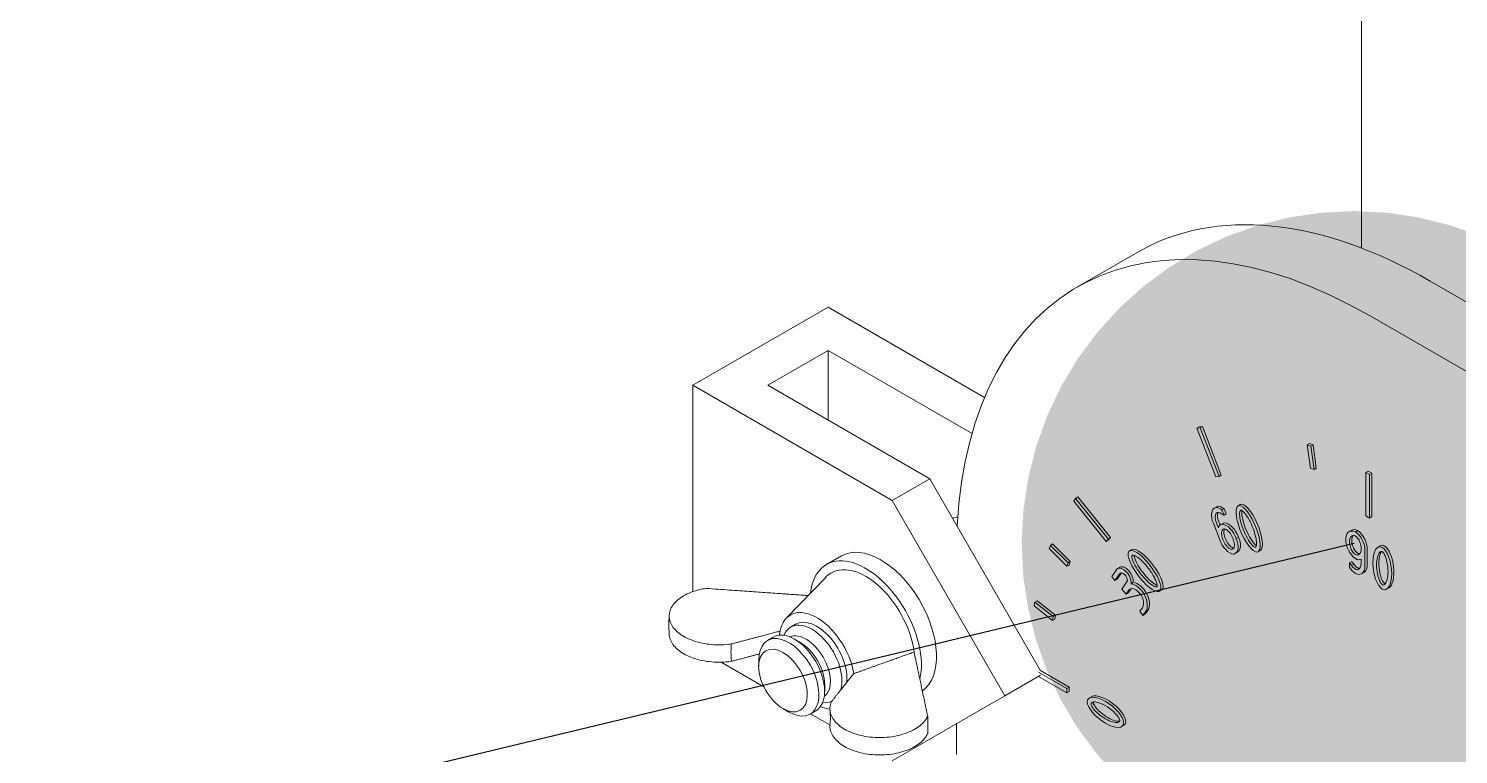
# Model space of a CAD drawing. Header units: inches. Extents: x -350577 to -266477, y -437959 to -377535.
# Drawn here: x -289436.2 to -289301.8, y -414508.8 to -414440.6 of the extents above; entities that cross this region are included whole.
import ezdxf

# ---------------------------------------------------------------- set-up
doc = ezdxf.new("R2010")
doc.units = ezdxf.units.IN
doc.header["$MEASUREMENT"] = 0
doc.layers.add('ORGINAL (itatec)', color=3, linetype='Continuous', lineweight=9)
doc.styles.add('Geniso', font='geniso.shx', dxfattribs={"oblique": 15})
doc.dimstyles.new('scale 1b100', dxfattribs={"dimscale": 100, "dimtxt": 3, "dimasz": 2.5, "dimexe": 1, "dimexo": 1, "dimgap": 1, "dimtad": 1, "dimdec": 0, "dimzin": 0, "dimdsep": 46, "dimtxsty": 'Geniso', "dimcen": 0, "dimclrd": 1, "dimclre": 1, "dimclrt": 7, "dimadec": 0, "dimazin": 0, "dimtfac": 1, "dimtdec": 0, "dimtmove": 0, "dimatfit": 3, "dimfxl": 0.75, "dimtolj": 1, "dimtzin": 0, "dimarcsym": 0})

msp = doc.modelspace()

# ---------------------------------------------------------------- linework, layer by layer
at = {"layer": 'ORGINAL (itatec)', "extrusion": (-5.55112e-17, 0.816497, 0.57735)}
for p, q in [((-289310.91, -414461.24), (-289310.91, -414317.07)), ((-289337.61, -414464.89), (-289331.95, -414461.62)), ((-289304.45, -414464.35), (-289295.26, -414469.65)), ((-289361.05, -414466.79), (-289373.78, -414474.14)), ((-289346.35, -414475.29), (-289361.05, -414466.79)), ((-289300.92, -414472.92), (-289310.11, -414467.61)), ((-289366.71, -414474.14), (-289361.05, -414470.88)), ((-289361.05, -414470.88), (-289347.53, -414478.68)), ((-289361.05, -414477.41), (-289361.05, -414470.88)), ((-289373.78, -414474.14), (-289355.04, -414484.96)), ((-289373.78, -414493.55), (-289373.78, -414474.14)), ((-289351.51, -414482.92), (-289366.71, -414474.14)), ((-289326.17, -414478.06), (-289326.39, -414478.18)), ((-289326.08, -414478.15), (-289326.39, -414478.18)), ((-289326.39, -414478.18), (-289324.62, -414482.74)), ((-289326.17, -414478.06), (-289325.87, -414478.03)), ((-289325.87, -414478.03), (-289326.08, -414478.15)), ((-289324.31, -414482.71), (-289326.08, -414478.15)), ((-289325.87, -414478.03), (-289324.1, -414482.59)), ((-289315.81, -414479.61), (-289316.02, -414479.73)), ((-289316.02, -414479.73), (-289315.72, -414481.92)), ((-289315.67, -414479.86), (-289316.02, -414479.73)), ((-289315.81, -414479.61), (-289315.46, -414479.74)), ((-289315.46, -414479.74), (-289315.67, -414479.86)), ((-289315.46, -414479.74), (-289315.16, -414481.93)), ((-289315.37, -414482.05), (-289315.67, -414479.86)), ((-289315.72, -414481.92), (-289315.37, -414482.05)), ((-289315.16, -414481.93), (-289315.37, -414482.05)), ((-289310.29, -414482.21), (-289310.5, -414482.33)), ((-289310.5, -414482.33), (-289310.5, -414486.41)), ((-289310.15, -414482.53), (-289310.5, -414482.33)), ((-289310.29, -414482.21), (-289309.93, -414482.41)), ((-289309.93, -414482.41), (-289310.15, -414482.53)), ((-289309.93, -414482.41), (-289309.93, -414486.49)), ((-289355.04, -414484.96), (-289351.51, -414482.92)), ((-289351.51, -414482.92), (-289341.08, -414500.98)), ((-289324.62, -414482.74), (-289324.31, -414482.71)), ((-289324.1, -414482.59), (-289324.31, -414482.71)), ((-289310.15, -414486.62), (-289310.15, -414482.53)), ((-289344.44, -414503.33), (-289355.04, -414484.96)), ((-289337.79, -414484.77), (-289337.97, -414485.02)), ((-289337.97, -414485.02), (-289334.91, -414488.83)), ((-289337.58, -414484.64), (-289337.79, -414484.77)), ((-289334.73, -414488.58), (-289337.79, -414484.77)), ((-289337.58, -414484.64), (-289334.52, -414488.45)), ((-289324.51, -414485.56), (-289324.73, -414485.68)), ((-289324.4, -414485.51), (-289324.62, -414485.64)), ((-289324.47, -414486.1), (-289324.59, -414486.16)), ((-289323.82, -414485.77), (-289324.03, -414485.89)), ((-289323.84, -414486.36), (-289324.03, -414485.89)), ((-289323.63, -414486.24), (-289323.84, -414486.36)), ((-289323.82, -414485.77), (-289323.63, -414486.24)), ((-289322.31, -414485.35), (-289322.52, -414485.47)), ((-289310.5, -414486.41), (-289310.15, -414486.62)), ((-289309.93, -414486.49), (-289310.15, -414486.62)), ((-289324.84, -414487.11), (-289324.24, -414488.68)), ((-289324.37, -414487.54), (-289324.54, -414487.09)), ((-289324.33, -414486.96), (-289324.21, -414487.28)), ((-289323.95, -414487.13), (-289324.16, -414487.25)), ((-289323.8, -414487.08), (-289324.01, -414487.2)), ((-289311.88, -414487.78), (-289312.09, -414487.9)), ((-289311.28, -414487.79), (-289311.49, -414487.91)), ((-289340.16, -414489.19), (-289340.28, -414489.5)), ((-289339.95, -414489.06), (-289340.16, -414489.19)), ((-289338.5, -414490.84), (-289340.16, -414489.19)), ((-289339.95, -414489.06), (-289338.29, -414490.72)), ((-289334.91, -414488.83), (-289334.73, -414488.58)), ((-289334.69, -414488.7), (-289334.91, -414488.83)), ((-289334.52, -414488.45), (-289334.73, -414488.58)), ((-289334.52, -414488.45), (-289334.69, -414488.7)), ((-289322.48, -414488.42), (-289322.69, -414488.54)), ((-289361.22, -414491), (-289359.8, -414490.19)), ((-289340.28, -414489.5), (-289338.62, -414491.16)), ((-289332.49, -414489.58), (-289332.71, -414489.7)), ((-289322.59, -414489.85), (-289322.81, -414489.97)), ((-289320.41, -414489.67), (-289320.63, -414489.79)), ((-289310.94, -414490.49), (-289310.94, -414490.89)), ((-289310.6, -414491.09), (-289310.6, -414489.69)), ((-289310.38, -414489.57), (-289310.38, -414490.97)), ((-289309.15, -414489.24), (-289309.37, -414489.36)), ((-289338.62, -414491.16), (-289338.5, -414490.84)), ((-289338.41, -414491.04), (-289338.62, -414491.16)), ((-289338.29, -414490.72), (-289338.5, -414490.84)), ((-289338.29, -414490.72), (-289338.41, -414491.04)), ((-289333.96, -414491.49), (-289334.4, -414492.11)), ((-289334.1, -414492.48), (-289333.66, -414491.86)), ((-289333.48, -414491.77), (-289333.89, -414492.36)), ((-289333.63, -414491.25), (-289333.85, -414491.38)), ((-289311.83, -414490.71), (-289312.04, -414490.83)), ((-289312.04, -414490.83), (-289312.04, -414491.26)), ((-289311.63, -414490.97), (-289311.84, -414491.09)), ((-289311.11, -414491.38), (-289311.29, -414491.49)), ((-289310.68, -414491.72), (-289310.89, -414491.85)), ((-289364.99, -414496.03), (-289361.25, -414492.17)), ((-289334.4, -414492.11), (-289334.1, -414492.48)), ((-289333.89, -414492.36), (-289334.1, -414492.48)), ((-289332.93, -414492.56), (-289333.44, -414493.3)), ((-289332.37, -414492.68), (-289332.58, -414492.81)), ((-289308.34, -414493.19), (-289308.55, -414493.31)), ((-289341.63, -414494.52), (-289341.69, -414494.88)), ((-289341.42, -414494.4), (-289341.63, -414494.52)), ((-289339.89, -414495.88), (-289341.63, -414494.52)), ((-289341.42, -414494.4), (-289339.68, -414495.76)), ((-289333.44, -414493.3), (-289333.05, -414493.79)), ((-289333.05, -414493.79), (-289332.79, -414493.41)), ((-289332.84, -414493.66), (-289333.05, -414493.79)), ((-289332.58, -414493.29), (-289332.84, -414493.66)), ((-289329.7, -414493.38), (-289329.92, -414493.5)), ((-289341.69, -414494.88), (-289339.95, -414496.24)), ((-289339.95, -414496.24), (-289339.89, -414495.88)), ((-289339.68, -414495.76), (-289339.89, -414495.88)), ((-289339.68, -414495.76), (-289339.74, -414496.12)), ((-289331.51, -414495.05), (-289331.76, -414495.39)), ((-289331.76, -414495.39), (-289331.46, -414495.77)), ((-289331.46, -414495.77), (-289331.2, -414495.39)), ((-289331.25, -414495.64), (-289331.46, -414495.77)), ((-289330.98, -414495.27), (-289331.25, -414495.64)), ((-289364.11, -414496.6), (-289364.58, -414496.87)), ((-289339.74, -414496.12), (-289339.95, -414496.24)), ((-289366.21, -414497.81), (-289366.75, -414498.13)), ((-289363.67, -414498.32), (-289364.21, -414498.01)), ((-289367.58, -414500.58), (-289367.58, -414499.96)), ((-289371.12, -414500.18), (-289367.09, -414502.5)), ((-289338.61, -414502.64), (-289341.28, -414501.1)), ((-289341.09, -414500.96), (-289338.4, -414502.52)), ((-289361.38, -414502.28), (-289361.38, -414502.91)), ((-289344.44, -414503.33), (-289341.1, -414501.41)), ((-289341.28, -414501.51), (-289338.61, -414503.05)), ((-289338.4, -414502.52), (-289338.61, -414502.64)), ((-289338.61, -414503.05), (-289338.61, -414502.64)), ((-289338.4, -414502.52), (-289338.4, -414502.93)), ((-289355.04, -414509.46), (-289344.44, -414503.33)), ((-289338.4, -414502.93), (-289338.61, -414503.05)), ((-289336.28, -414503.42), (-289336.5, -414503.54)), ((-289365.3, -414504.54), (-289364.75, -414504.86)), ((-289362.21, -414504.74), (-289362.75, -414505.05)), ((-289362.71, -414505.03), (-289360.89, -414506.08)), ((-289349, -414508.84), (-289349, -414505.97)), ((-289333.27, -414506.1), (-289333.48, -414506.23))]:
    msp.add_line(p, q, dxfattribs=at)
at = {"layer": 'ORGINAL (itatec)'}
for centre, major_axis, ratio, start_param, end_param in [((-289310.11, -414512.52), (-27.5, 47.63), 0.57735, -0.785398, 0.724686), ((-289324, -414486.93), (-0.72, 1.25), 0.57735, -0.141741, 1.388186), ((-289324.23, -414486.66), (-0.563, 0.975), 0.57735, -1.039213, -0.276104), ((-289323.58, -414486.9), (0.61, -1.06), 0.57735, -2.70832, -1.832596), ((-289321.57, -414487.63), (-0.92, 2.17), 0.312199, -3.242125545073907, 3.041059762105679), ((-289323.6, -414488.23), (-0.563, 0.976), 0.57735, -0.24748, 0.515602), ((-289323.61, -414488.52), (-0.72, 1.25), 0.57735, -1.90853, -0.385113), ((-289311.37, -414489.15), (-0.72, 1.24), 0.57735, -0.668726, 0.867974), ((-289323.32, -414488.7), (0.72, -1.25), 0.57735, -1.91397, -0.379673), ((-289323.52, -414488.72), (0.72, -1.24), 0.57735, -0.145127, 1.391573), ((-289311.36, -414489.34), (0.72, -1.25), 0.57735, -2.432129, -0.908712), ((-289311.61, -414489.01), (-0.72, 1.25), 0.57735, -2.437569, -0.903272), ((-289308.96, -414491.34), (0.27, -2.02), 0.416622, -3.452255772542332, 2.830929534637255), ((-289331.31, -414491.6), (1.42, -1.88), 0.312199, -3.041059762104686, 3.2421255450749), ((-289311.5, -414489.51), (0.563, -0.976), 0.57735, -0.771079, -0.007997), ((-289333.32, -414492.29), (-0.525, 0.909), 0.57735, -2.468655, 0.261799), ((-289311.48, -414490.92), (0.563, -0.975), 0.57735, -1.562812, -0.799703), ((-289309.57, -414488.25), (2.8, -4.85), 0.57735, -1.391026, -1.332671), ((-289311.3, -414490.69), (0.374, -0.648), 0.57735, -1.465033, -0.388064), ((-289311.61, -414490.6), (0.72, -1.25), 0.57735, -0.665339, 0.864588), ((-289332.14, -414494.22), (0.77, -1.34), 0.57735, 0.261799, 2.773011), ((-289331.93, -414494.09), (-0.528, 0.915), 0.57735, 0.202222, 0.261799), ((-289364.21, -414501.28), (2, -3.46), 0.57735, 0, 3.141593), ((-289362.11, -414500.07), (2.5, -4.33), 0.57735, -2.557552, -2.454819), ((-289362.58, -414500.34), (-2, 3.46), 0.57735, -2.61801, 0.418799), ((-289365.44, -414501.98), (3.36, -5.81), 0.57735, -2.505781, -2.206608), ((-289364.75, -414501.59), (2, -3.46), 0.57735, -0.785398, 3.926991), ((-289365.3, -414501.9), (-1.62, 2.8), 0.57735, 0.785398, 7.068583), ((-289363.13, -414500.65), (1.62, -2.8), 0.57735, 0.060108, 3.081485), ((-289363.67, -414500.96), (-1.62, 2.8), 0.57735, -2.356194, -0.785398), ((-289362.58, -414500.34), (2, -3.46), 0.57735, -0.418799, -0.077967), ((-289334.99, -414504.88), (1.62, -1.25), 0.416622, -2.830929534637979, 3.452255772541607), ((-289362.11, -414500.07), (-7.38, 12.78), 0.57735, -2.424005, -2.288384)]:
    msp.add_ellipse(centre, major_axis=major_axis, ratio=ratio, start_param=start_param, end_param=end_param, dxfattribs=at)
at = {"layer": 'ORGINAL (itatec)', "extrusion": (3.31999e-17, 2.75563e-16, -1)}
msp.add_ellipse((-289304.45, -414509.25), major_axis=(-27.5, 47.63), ratio=0.57735, start_param=0, end_param=0.785398, dxfattribs=at)
at = {"layer": 'ORGINAL (itatec)', "extrusion": (8.1274e-17, 3.03319e-16, -1)}
for centre, major_axis, start_param, end_param in [((-289346.91, -414491.29), (-2.63, 4.55), 0.067395, 0.227537), ((-289309.78, -414488.37), (-2.8, 4.85), -1.808921, -1.750567)]:
    msp.add_ellipse(centre, major_axis=major_axis, ratio=0.57735, start_param=start_param, end_param=end_param, dxfattribs=at)
at = {"layer": 'ORGINAL (itatec)', "extrusion": (6.09555e-17, 2.27489e-16, -1)}
msp.add_ellipse((-289323.8, -414487.02), major_axis=(-0.61, 1.06), ratio=0.57735, start_param=-1.308997, end_param=-0.372984, dxfattribs=at)
at = {"layer": 'ORGINAL (itatec)', "extrusion": (3.494e-16, 3.94022e-16, -1)}
msp.add_ellipse((-289324.16, -414486.77), major_axis=(-0.374, 0.648), ratio=0.57735, start_param=-0.160598, end_param=0.941434, dxfattribs=at)
at = {"layer": 'ORGINAL (itatec)', "extrusion": (-3.51927e-17, 1.71978e-16, -1)}
for centre, major_axis, start_param, end_param in [((-289323.79, -414486.81), (-0.72, 1.25), 0, 0.141741), ((-289357.52, -414497.41), (-3.25, 5.63), -0.163911, 2.201735)]:
    msp.add_ellipse(centre, major_axis=major_axis, ratio=0.57735, start_param=start_param, end_param=end_param, dxfattribs=at)
at = {"layer": 'ORGINAL (itatec)', "extrusion": (-1.55378e-16, 1.02589e-16, -1)}
msp.add_ellipse((-289324.02, -414486.54), major_axis=(-0.563, 0.975), ratio=0.57735, start_param=0.276104, end_param=1.039213, dxfattribs=at)
at = {"layer": 'ORGINAL (itatec)', "extrusion": (1.60822e-16, 2.21048e-16, -1)}
for centre, major_axis, start_param, end_param in [((-289324.17, -414490.73), (2.8, -4.85), -2.33252, -2.274166), ((-289357.52, -414497.41), (-3.7, 6.41), -0.662249, 2.593965)]:
    msp.add_ellipse(centre, major_axis=major_axis, ratio=0.57735, start_param=start_param, end_param=end_param, dxfattribs=at)
at = {"layer": 'ORGINAL (itatec)', "extrusion": (1.46979e-16, 3.63966e-16, -1)}
msp.add_ellipse((-289321.36, -414487.51), major_axis=(-0.92, 2.17), ratio=0.312199, start_param=-0.03826, end_param=3.103332, dxfattribs=at)
at = {"layer": 'ORGINAL (itatec)', "extrusion": (2.29215e-16, 3.24633e-16, -1)}
for centre, major_axis, start_param, end_param in [((-289323.39, -414488.1), (-0.563, 0.976), 0, 0.24748), ((-289323.4, -414488.39), (-0.72, 1.25), 0.385113, 1.90853)]:
    msp.add_ellipse(centre, major_axis=major_axis, ratio=0.57735, start_param=start_param, end_param=end_param, dxfattribs=at)
at = {"layer": 'ORGINAL (itatec)', "extrusion": (-7.43708e-18, 1.23904e-16, -1)}
for centre, major_axis, start_param, end_param in [((-289311.16, -414489.02), (-0.72, 1.24), 0, 0.668726), ((-289332.14, -414494.22), (-0.528, 0.915), -0.261799, 2.932223)]:
    msp.add_ellipse(centre, major_axis=major_axis, ratio=0.57735, start_param=start_param, end_param=end_param, dxfattribs=at)
at = {"layer": 'ORGINAL (itatec)', "extrusion": (1.0903e-16, 2.55245e-16, -1)}
for centre, major_axis, start_param, end_param in [((-289311.4, -414488.89), (0.72, -1.25), -2.238321, -0.704024), ((-289311.51, -414490.81), (0.374, -0.648), 0.363001, 1.465033)]:
    msp.add_ellipse(centre, major_axis=major_axis, ratio=0.57735, start_param=start_param, end_param=end_param, dxfattribs=at)
at = {"layer": 'ORGINAL (itatec)', "extrusion": (1.57104e-16, 2.83e-16, -1)}
msp.add_ellipse((-289356.1, -414496.6), major_axis=(-3.7, 6.41), ratio=0.57735, start_param=0, end_param=3.085176, dxfattribs=at)
at = {"layer": 'ORGINAL (itatec)', "extrusion": (2.53252e-16, 3.38511e-16, -1)}
for centre, major_axis, start_param, end_param in [((-289323.31, -414488.6), (0.72, -1.24), -1.391573, 0), ((-289362.11, -414500.07), (-2, 3.46), 0, 2.474785)]:
    msp.add_ellipse(centre, major_axis=major_axis, ratio=0.57735, start_param=start_param, end_param=end_param, dxfattribs=at)
at = {"layer": 'ORGINAL (itatec)', "extrusion": (2.52063e-16, 3.13744e-16, -1)}
for start_param, end_param in [(2.971686, 3.452256), (-2.83093, -0.169906)]:
    msp.add_ellipse((-289308.75, -414491.21), major_axis=(0.27, -2.02), ratio=0.416622, start_param=start_param, end_param=end_param, dxfattribs=at)
at = {"layer": 'ORGINAL (itatec)', "extrusion": (1.88295e-16, 2.11338e-16, -1)}
msp.add_ellipse((-289331.1, -414491.48), major_axis=(1.42, -1.88), ratio=0.312199, start_param=-3.103332, end_param=0.03826, dxfattribs=at)
at = {"layer": 'ORGINAL (itatec)', "extrusion": (1.12748e-16, 1.93293e-16, -1)}
msp.add_ellipse((-289333.32, -414492.29), major_axis=(-0.28, 0.485), ratio=0.57735, start_param=-0.261799, end_param=2.468655, dxfattribs=at)
at = {"layer": 'ORGINAL (itatec)', "extrusion": (-1.11556e-17, 1.85856e-16, -1)}
msp.add_ellipse((-289333.11, -414492.16), major_axis=(-0.525, 0.909), ratio=0.57735, start_param=0, end_param=2.468655, dxfattribs=at)
at = {"layer": 'ORGINAL (itatec)', "extrusion": (3.05044e-16, 3.04315e-16, -1)}
msp.add_ellipse((-289311.81, -414490.39), major_axis=(0.61, -1.06), ratio=0.57735, start_param=-0.785398, end_param=0.150615, dxfattribs=at)
at = {"layer": 'ORGINAL (itatec)', "extrusion": (1.36785e-16, 2.0717e-16, -1)}
msp.add_ellipse((-289311.4, -414490.48), major_axis=(0.72, -1.25), ratio=0.57735, start_param=-0.864588, end_param=0, dxfattribs=at)
at = {"layer": 'ORGINAL (itatec)', "extrusion": (8.49925e-17, 2.41367e-16, -1)}
msp.add_ellipse((-289331.93, -414494.09), major_axis=(-0.77, 1.34), ratio=0.57735, start_param=0.368582, end_param=2.879793, dxfattribs=at)
at = {"layer": 'ORGINAL (itatec)', "extrusion": (2.77289e-16, 3.52389e-16, -1)}
msp.add_ellipse((-289362.11, -414500.07), major_axis=(-2.5, 4.33), ratio=0.57735, start_param=-0.686773, end_param=2.154837, dxfattribs=at)
at = {"layer": 'ORGINAL (itatec)', "extrusion": (1.0528e-16, 4.09442e-16, -1)}
msp.add_ellipse((-289334.78, -414504.76), major_axis=(1.62, -1.25), ratio=0.416622, start_param=-2.971686, end_param=0.169906, dxfattribs=at)
at = {"layer": 'ORGINAL (itatec)', "extrusion": (2.05178e-16, 3.10756e-16, -1)}
msp.add_ellipse((-289362.11, -414500.07), major_axis=(-2.5, 4.33), ratio=0.57735, start_param=-2.709254, end_param=-2.454819, dxfattribs=at)
at = {"layer": 'ORGINAL (itatec)'}
for points, knots in [([(-289320.9, -414489.37), (-289320.91, -414489.37), (-289320.93, -414489.37), (-289320.98, -414489.35), (-289321.02, -414489.33), (-289321.11, -414489.25), (-289321.16, -414489.2), (-289321.35, -414488.98), (-289321.5, -414488.76), (-289321.79, -414488.25), (-289321.93, -414487.95), (-289322.16, -414487.36), (-289322.25, -414487.06), (-289322.36, -414486.54), (-289322.38, -414486.31), (-289322.36, -414486.06), (-289322.34, -414485.99), (-289322.3, -414485.91), (-289322.28, -414485.9), (-289322.25, -414485.88), (-289322.23, -414485.89), (-289322.19, -414485.9), (-289322.15, -414485.92), (-289322.05, -414486), (-289321.99, -414486.05), (-289321.86, -414486.21), (-289321.79, -414486.3), (-289321.54, -414486.66), (-289321.36, -414486.99), (-289321.06, -414487.69), (-289320.94, -414488.05), (-289320.81, -414488.61), (-289320.78, -414488.83), (-289320.77, -414489.12), (-289320.79, -414489.21), (-289320.83, -414489.32), (-289320.85, -414489.35), (-289320.88, -414489.37), (-289320.89, -414489.37), (-289320.9, -414489.37)], [0, 0, 0, 0, 0.222222, 0.222222, 0.444445, 0.444445, 0.666667, 0.666667, 1.122754, 1.122754, 1.578841, 1.578841, 2.034928, 2.034928, 2.491015, 2.491015, 2.781788, 2.781788, 3.072562, 3.072562, 3.315577, 3.315577, 3.558592, 3.558592, 3.801608, 3.801608, 4.044623, 4.044623, 4.584711, 4.584711, 5.1248, 5.1248, 5.531628, 5.531628, 5.852597, 5.852597, 6.110381, 6.110381, 6.283185, 6.283185, 6.283185, 6.283185]), ([(-289322.14, -414485.93), (-289322.15, -414485.96), (-289322.15, -414486), (-289322.17, -414486.19), (-289322.15, -414486.41), (-289322.04, -414486.94), (-289321.95, -414487.24), (-289321.72, -414487.83), (-289321.58, -414488.13), (-289321.29, -414488.64), (-289321.14, -414488.86), (-289320.95, -414489.07), (-289320.9, -414489.13), (-289320.83, -414489.18), (-289320.81, -414489.2), (-289320.79, -414489.21)], [-2.613722, -2.613722, -2.613722, -2.613722, -2.491015, -2.491015, -2.034928, -2.034928, -1.578841, -1.578841, -1.122754, -1.122754, -0.666667, -0.666667, -0.444445, -0.444445, -0.342526, -0.342526, -0.342526, -0.342526]), ([(-289323.09, -414489.57), (-289323.11, -414489.57), (-289323.12, -414489.57), (-289323.21, -414489.56), (-289323.3, -414489.52), (-289323.51, -414489.36), (-289323.62, -414489.23), (-289323.82, -414488.92), (-289323.91, -414488.74), (-289324.03, -414488.39), (-289324.06, -414488.21), (-289324.07, -414487.92), (-289324.04, -414487.81), (-289323.95, -414487.68), (-289323.89, -414487.64), (-289323.74, -414487.65), (-289323.65, -414487.68), (-289323.46, -414487.83), (-289323.34, -414487.94), (-289323.14, -414488.24), (-289323.05, -414488.41), (-289322.91, -414488.77), (-289322.87, -414488.95), (-289322.86, -414489.25), (-289322.88, -414489.37), (-289322.96, -414489.52), (-289323.02, -414489.56), (-289323.09, -414489.57)], [-6.283185, -6.283185, -6.283185, -6.283185, -6.173615, -6.173615, -5.659147, -5.659147, -5.14468, -5.14468, -4.630212, -4.630212, -4.115744, -4.115744, -3.601276, -3.601276, -3.086808, -3.086808, -2.57234, -2.57234, -2.057872, -2.057872, -1.543404, -1.543404, -1.028936, -1.028936, -0.514468, -0.514468, 0, 0, 0, 0]), ([(-289323.79, -414487.65), (-289323.83, -414487.72), (-289323.85, -414487.82), (-289323.85, -414488.09), (-289323.82, -414488.26), (-289323.7, -414488.62), (-289323.61, -414488.8), (-289323.4, -414489.11), (-289323.29, -414489.23), (-289323.09, -414489.4), (-289323, -414489.44), (-289322.92, -414489.45), (-289322.92, -414489.45), (-289322.92, -414489.45)], [3.657273, 3.657273, 3.657273, 3.657273, 4.115744, 4.115744, 4.630212, 4.630212, 5.14468, 5.14468, 5.659147, 5.659147, 6.173615, 6.173615, 6.184872, 6.184872, 6.184872, 6.184872]), ([(-289311.49, -414488.31), (-289311.47, -414488.32), (-289311.46, -414488.33), (-289311.36, -414488.41), (-289311.27, -414488.5), (-289311.12, -414488.74), (-289311.05, -414488.9), (-289310.96, -414489.24), (-289310.94, -414489.41), (-289310.95, -414489.72), (-289310.99, -414489.85), (-289311.11, -414490.03), (-289311.19, -414490.08), (-289311.35, -414490.1), (-289311.43, -414490.07), (-289311.6, -414489.97), (-289311.68, -414489.88), (-289311.84, -414489.65), (-289311.91, -414489.5), (-289312.01, -414489.17), (-289312.04, -414488.99), (-289312.03, -414488.67), (-289312, -414488.54), (-289311.89, -414488.34), (-289311.81, -414488.28), (-289311.65, -414488.25), (-289311.57, -414488.27), (-289311.49, -414488.31)], [-6.283185, -6.283185, -6.283185, -6.283185, -6.173615, -6.173615, -5.659147, -5.659147, -5.14468, -5.14468, -4.630212, -4.630212, -4.115744, -4.115744, -3.601276, -3.601276, -3.086808, -3.086808, -2.57234, -2.57234, -2.057872, -2.057872, -1.543404, -1.543404, -1.028936, -1.028936, -0.514468, -0.514468, 0, 0, 0, 0]), ([(-289311.7, -414488.26), (-289311.71, -414488.28), (-289311.72, -414488.29), (-289311.79, -414488.41), (-289311.82, -414488.55), (-289311.83, -414488.87), (-289311.8, -414489.05), (-289311.7, -414489.38), (-289311.63, -414489.53), (-289311.47, -414489.76), (-289311.38, -414489.84), (-289311.23, -414489.95), (-289311.15, -414489.97), (-289311.07, -414489.97)], [0.922037, 0.922037, 0.922037, 0.922037, 1.028936, 1.028936, 1.543404, 1.543404, 2.057872, 2.057872, 2.57234, 2.57234, 3.086808, 3.086808, 3.577082, 3.577082, 3.577082, 3.577082]), ([(-289332.48, -414490.15), (-289332.48, -414490.14), (-289332.47, -414490.13), (-289332.44, -414490.11), (-289332.4, -414490.11), (-289332.29, -414490.13), (-289332.2, -414490.17), (-289331.95, -414490.32), (-289331.78, -414490.45), (-289331.36, -414490.84), (-289331.1, -414491.13), (-289330.65, -414491.74), (-289330.46, -414492.06), (-289330.27, -414492.45), (-289330.22, -414492.56), (-289330.16, -414492.75), (-289330.14, -414492.84), (-289330.12, -414492.96), (-289330.12, -414493), (-289330.13, -414493.05), (-289330.14, -414493.06), (-289330.16, -414493.08), (-289330.19, -414493.09), (-289330.28, -414493.09), (-289330.35, -414493.07), (-289330.57, -414492.96), (-289330.76, -414492.83), (-289331.16, -414492.47), (-289331.37, -414492.25), (-289331.77, -414491.75), (-289331.96, -414491.48), (-289332.26, -414490.98), (-289332.37, -414490.74), (-289332.46, -414490.46), (-289332.48, -414490.39), (-289332.5, -414490.27), (-289332.5, -414490.23), (-289332.5, -414490.17), (-289332.49, -414490.16), (-289332.48, -414490.15)], [-6.283185, -6.283185, -6.283185, -6.283185, -6.110381, -6.110381, -5.852597, -5.852597, -5.531628, -5.531628, -5.1248, -5.1248, -4.584711, -4.584711, -4.044623, -4.044623, -3.801608, -3.801608, -3.558592, -3.558592, -3.315577, -3.315577, -3.072562, -3.072562, -2.781788, -2.781788, -2.491015, -2.491015, -2.034928, -2.034928, -1.578841, -1.578841, -1.122754, -1.122754, -0.666667, -0.666667, -0.444445, -0.444445, -0.222222, -0.222222, 0, 0, 0, 0]), ([(-289332.29, -414490.14), (-289332.29, -414490.16), (-289332.28, -414490.18), (-289332.27, -414490.27), (-289332.25, -414490.34), (-289332.16, -414490.61), (-289332.04, -414490.85), (-289331.75, -414491.36), (-289331.56, -414491.63), (-289331.16, -414492.12), (-289330.94, -414492.35), (-289330.55, -414492.71), (-289330.36, -414492.84), (-289330.19, -414492.92), (-289330.15, -414492.94), (-289330.12, -414492.95)], [0.342526, 0.342526, 0.342526, 0.342526, 0.444445, 0.444445, 0.666667, 0.666667, 1.122754, 1.122754, 1.578841, 1.578841, 2.034928, 2.034928, 2.491015, 2.491015, 2.613722, 2.613722, 2.613722, 2.613722]), ([(-289308.96, -414489.77), (-289308.94, -414489.78), (-289308.93, -414489.79), (-289308.89, -414489.83), (-289308.86, -414489.87), (-289308.77, -414490.01), (-289308.71, -414490.13), (-289308.59, -414490.45), (-289308.53, -414490.68), (-289308.43, -414491.23), (-289308.41, -414491.57), (-289308.44, -414492.17), (-289308.5, -414492.43), (-289308.62, -414492.7), (-289308.66, -414492.76), (-289308.74, -414492.86), (-289308.79, -414492.89), (-289308.86, -414492.92), (-289308.89, -414492.92), (-289308.94, -414492.91), (-289308.95, -414492.9), (-289309, -414492.87), (-289309.03, -414492.84), (-289309.11, -414492.73), (-289309.16, -414492.64), (-289309.29, -414492.35), (-289309.36, -414492.11), (-289309.47, -414491.59), (-289309.5, -414491.31), (-289309.5, -414490.77), (-289309.47, -414490.52), (-289309.37, -414490.11), (-289309.29, -414489.96), (-289309.18, -414489.82), (-289309.14, -414489.79), (-289309.07, -414489.76), (-289309.04, -414489.76), (-289308.99, -414489.76), (-289308.97, -414489.77), (-289308.96, -414489.77)], [-6.283185, -6.283185, -6.283185, -6.283185, -6.110381, -6.110381, -5.852597, -5.852597, -5.531628, -5.531628, -5.1248, -5.1248, -4.584711, -4.584711, -4.044623, -4.044623, -3.801608, -3.801608, -3.558592, -3.558592, -3.315577, -3.315577, -3.072562, -3.072562, -2.781788, -2.781788, -2.491015, -2.491015, -2.034928, -2.034928, -1.578841, -1.578841, -1.122754, -1.122754, -0.666667, -0.666667, -0.444445, -0.444445, -0.222222, -0.222222, 0, 0, 0, 0]), ([(-289309.02, -414489.76), (-289309.09, -414489.85), (-289309.16, -414490), (-289309.26, -414490.4), (-289309.29, -414490.65), (-289309.28, -414491.18), (-289309.25, -414491.47), (-289309.15, -414491.99), (-289309.07, -414492.23), (-289308.95, -414492.52), (-289308.9, -414492.6), (-289308.81, -414492.72), (-289308.78, -414492.75), (-289308.74, -414492.78), (-289308.73, -414492.79), (-289308.7, -414492.79), (-289308.69, -414492.79), (-289308.69, -414492.79)], [0.687783, 0.687783, 0.687783, 0.687783, 1.122754, 1.122754, 1.578841, 1.578841, 2.034928, 2.034928, 2.491015, 2.491015, 2.781788, 2.781788, 3.072562, 3.072562, 3.315577, 3.315577, 3.364068, 3.364068, 3.364068, 3.364068]), ([(-289370.13, -414498.46), (-289370.22, -414498.47), (-289370.31, -414498.48), (-289370.71, -414498.53), (-289371.02, -414498.55), (-289371.6, -414498.54), (-289371.92, -414498.53), (-289372.53, -414498.46), (-289372.84, -414498.4), (-289373.37, -414498.27), (-289373.65, -414498.19), (-289374.18, -414497.98), (-289374.42, -414497.87), (-289374.83, -414497.63), (-289375.03, -414497.49), (-289375.38, -414497.19), (-289375.53, -414497.03), (-289375.75, -414496.72), (-289375.85, -414496.54), (-289375.97, -414496.19), (-289376, -414496.01), (-289376, -414495.67), (-289375.97, -414495.49), (-289375.85, -414495.14), (-289375.76, -414494.96), (-289375.54, -414494.66), (-289375.39, -414494.5), (-289375.04, -414494.2), (-289374.84, -414494.06), (-289374.64, -414493.94), (-289374.43, -414493.82), (-289374.19, -414493.7), (-289373.67, -414493.5), (-289373.39, -414493.42), (-289372.94, -414493.31), (-289372.74, -414493.27), (-289372.53, -414493.24)], [-11.506271, -11.506271, -11.506271, -11.506271, -11.25178, -11.25178, -10.386265, -10.386265, -9.517507, -9.517507, -8.648749, -8.648749, -7.780279, -7.780279, -6.911808, -6.911808, -6.04493, -6.04493, -5.178053, -5.178053, -4.313667, -4.313667, -3.449282, -3.449282, -2.586495, -2.586495, -1.723708, -1.723708, -0.861854, -0.861854, 0, 0, 0, 0.861854, 0.861854, 1.723708, 1.723708, 2.328505, 2.328505, 2.328505, 2.328505]), ([(-289376, -414495.74), (-289376, -414495.86), (-289376.01, -414495.98), (-289376.02, -414496.23), (-289376.02, -414496.35), (-289376.02, -414496.59), (-289376.02, -414496.71), (-289376.02, -414496.96), (-289376.02, -414497.08), (-289376.01, -414497.32), (-289376, -414497.44), (-289376, -414497.56)], [6.2124636, 6.2124636, 6.2124636, 6.2124636, 6.2409913, 6.2409913, 6.2695189, 6.2695189, 6.2980465, 6.2980465, 6.3265742, 6.3265742, 6.3551018, 6.3551018, 6.3551018, 6.3551018]), ([(-289376, -414497.56), (-289375.99, -414497.71), (-289375.96, -414497.85), (-289375.85, -414498.18), (-289375.75, -414498.35), (-289375.53, -414498.66), (-289375.38, -414498.82), (-289375.03, -414499.12), (-289374.83, -414499.26), (-289374.42, -414499.5), (-289374.18, -414499.62), (-289373.65, -414499.82), (-289373.37, -414499.91), (-289372.84, -414500.03), (-289372.53, -414500.09), (-289371.92, -414500.16), (-289371.6, -414500.18), (-289371.02, -414500.18), (-289370.71, -414500.16), (-289370.31, -414500.12), (-289370.22, -414500.11), (-289370.13, -414500.09)], [3.605748, 3.605748, 3.605748, 3.605748, 4.313667, 4.313667, 5.178053, 5.178053, 6.04493, 6.04493, 6.911808, 6.911808, 7.780279, 7.780279, 8.648749, 8.648749, 9.517507, 9.517507, 10.386265, 10.386265, 11.25178, 11.25178, 11.506271, 11.506271, 11.506271, 11.506271]), ([(-289351.7, -414505.26), (-289351.76, -414505.38), (-289351.83, -414505.5), (-289352.01, -414505.76), (-289352.16, -414505.92), (-289352.51, -414506.22), (-289352.71, -414506.36), (-289352.91, -414506.48), (-289353.12, -414506.6), (-289353.36, -414506.71), (-289353.88, -414506.92), (-289354.16, -414507), (-289354.69, -414507.13), (-289354.99, -414507.18), (-289355.6, -414507.25), (-289355.92, -414507.27), (-289356.49, -414507.27), (-289356.81, -414507.25), (-289357.43, -414507.18), (-289357.73, -414507.12), (-289358.26, -414507), (-289358.54, -414506.91), (-289359.06, -414506.71), (-289359.31, -414506.59), (-289359.72, -414506.36), (-289359.92, -414506.22), (-289360.27, -414505.91), (-289360.42, -414505.75), (-289360.64, -414505.44), (-289360.74, -414505.27), (-289360.86, -414504.91), (-289360.89, -414504.73), (-289360.89, -414504.39), (-289360.87, -414504.21), (-289360.79, -414503.98), (-289360.77, -414503.93), (-289360.74, -414503.88)], [-2.328505, -2.328505, -2.328505, -2.328505, -1.723708, -1.723708, -0.861854, -0.861854, 0, 0, 0, 0.861854, 0.861854, 1.723708, 1.723708, 2.586495, 2.586495, 3.449282, 3.449282, 4.313667, 4.313667, 5.178053, 5.178053, 6.04493, 6.04493, 6.911808, 6.911808, 7.780279, 7.780279, 8.648749, 8.648749, 9.517507, 9.517507, 10.386265, 10.386265, 11.25178, 11.25178, 11.506271, 11.506271, 11.506271, 11.506271]), ([(-289336.34, -414504.1), (-289336.34, -414504.09), (-289336.34, -414504.07), (-289336.33, -414504.03), (-289336.31, -414504.01), (-289336.23, -414503.95), (-289336.16, -414503.92), (-289335.94, -414503.91), (-289335.78, -414503.93), (-289335.35, -414504.06), (-289335.07, -414504.2), (-289334.53, -414504.56), (-289334.27, -414504.77), (-289333.98, -414505.08), (-289333.9, -414505.17), (-289333.78, -414505.34), (-289333.73, -414505.41), (-289333.67, -414505.53), (-289333.65, -414505.58), (-289333.64, -414505.64), (-289333.64, -414505.66), (-289333.64, -414505.71), (-289333.65, -414505.73), (-289333.71, -414505.8), (-289333.76, -414505.82), (-289333.95, -414505.86), (-289334.12, -414505.85), (-289334.52, -414505.74), (-289334.75, -414505.64), (-289335.21, -414505.38), (-289335.44, -414505.22), (-289335.84, -414504.87), (-289336.02, -414504.68), (-289336.19, -414504.44), (-289336.24, -414504.37), (-289336.3, -414504.26), (-289336.32, -414504.21), (-289336.34, -414504.14), (-289336.34, -414504.12), (-289336.34, -414504.1)], [-6.283185, -6.283185, -6.283185, -6.283185, -6.110381, -6.110381, -5.852597, -5.852597, -5.531628, -5.531628, -5.1248, -5.1248, -4.584711, -4.584711, -4.044623, -4.044623, -3.801608, -3.801608, -3.558592, -3.558592, -3.315577, -3.315577, -3.072562, -3.072562, -2.781788, -2.781788, -2.491015, -2.491015, -2.034928, -2.034928, -1.578841, -1.578841, -1.122754, -1.122754, -0.666667, -0.666667, -0.444445, -0.444445, -0.222222, -0.222222, 0, 0, 0, 0]), ([(-289336.12, -414503.92), (-289336.12, -414503.93), (-289336.12, -414503.93), (-289336.13, -414503.95), (-289336.13, -414503.97), (-289336.13, -414503.98)], [6.0610451, 6.0610451, 6.0610451, 6.0610451, 6.1103812, 6.1103812, 6.2831853, 6.2831853, 6.2831853, 6.2831853]), ([(-289336.13, -414503.98), (-289336.13, -414504), (-289336.13, -414504.02), (-289336.11, -414504.09), (-289336.09, -414504.13), (-289336.02, -414504.25), (-289335.98, -414504.32), (-289335.8, -414504.56), (-289335.63, -414504.74), (-289335.23, -414505.09), (-289335, -414505.26), (-289334.53, -414505.52), (-289334.3, -414505.62), (-289333.92, -414505.73), (-289333.76, -414505.74), (-289333.65, -414505.72)], [0, 0, 0, 0, 0.222222, 0.222222, 0.444445, 0.444445, 0.666667, 0.666667, 1.122754, 1.122754, 1.578841, 1.578841, 2.034928, 2.034928, 2.454148, 2.454148, 2.454148, 2.454148]), ([(-289360.88, -414505.98), (-289360.87, -414505.92), (-289360.86, -414505.85), (-289360.85, -414505.71), (-289360.85, -414505.63), (-289360.84, -414505.47), (-289360.84, -414505.39), (-289360.85, -414505.21), (-289360.85, -414505.12), (-289360.86, -414504.92), (-289360.87, -414504.82), (-289360.88, -414504.72)], [3.0019757, 3.0019757, 3.0019757, 3.0019757, 3.0561716, 3.0561716, 3.1103675, 3.1103675, 3.1645634, 3.1645634, 3.2187592, 3.2187592, 3.2729551, 3.2729551, 3.2729551, 3.2729551]), ([(-289360.88, -414505.98), (-289360.89, -414506.05), (-289360.89, -414506.12), (-289360.89, -414506.36), (-289360.86, -414506.54), (-289360.74, -414506.9), (-289360.64, -414507.07), (-289360.42, -414507.38), (-289360.27, -414507.55), (-289359.92, -414507.85), (-289359.72, -414507.99), (-289359.31, -414508.23), (-289359.06, -414508.34), (-289358.54, -414508.55), (-289358.26, -414508.63), (-289357.73, -414508.76), (-289357.43, -414508.81), (-289356.81, -414508.88), (-289356.49, -414508.9), (-289355.92, -414508.9), (-289355.6, -414508.88), (-289354.99, -414508.81), (-289354.69, -414508.76), (-289354.16, -414508.63), (-289353.88, -414508.55), (-289353.36, -414508.35), (-289353.12, -414508.23), (-289352.91, -414508.11), (-289352.71, -414508), (-289352.51, -414507.86), (-289352.16, -414507.56), (-289352.01, -414507.39), (-289351.83, -414507.13), (-289351.76, -414507.02), (-289351.7, -414506.89)], [-10.743135, -10.743135, -10.743135, -10.743135, -10.386265, -10.386265, -9.517507, -9.517507, -8.648749, -8.648749, -7.780279, -7.780279, -6.911808, -6.911808, -6.04493, -6.04493, -5.178053, -5.178053, -4.313667, -4.313667, -3.449282, -3.449282, -2.586495, -2.586495, -1.723708, -1.723708, -0.861854, -0.861854, 0, 0, 0, 0.861854, 0.861854, 1.723708, 1.723708, 2.328505, 2.328505, 2.328505, 2.328505])]:
    msp.add_open_spline(points, degree=3, knots=knots, dxfattribs=at)
for points, weights in [([(-289372.53, -414493.24), (-289366.07, -414493.69), (-289362.94, -414493.91)], [1, 1.07573301645, 1.01847608084]), ([(-289365.58, -414497.25), (-289367.51, -414497.76), (-289370.13, -414498.46)], [1, 1.01117572355, 1]), ([(-289370.13, -414500.09), (-289368.73, -414499.72), (-289367.54, -414499.4)], [1, 1.00594836027, 1.00556460437]), ([(-289358.65, -414501.25), (-289356.19, -414500.37), (-289352.98, -414499.22)], [1, 1.00889408636, 1]), ([(-289352.98, -414499.22), (-289352.58, -414501.06), (-289351.7, -414505.26)], [1, 1.08625448302, 1]), ([(-289360.74, -414503.88), (-289359.54, -414502.37), (-289358.65, -414501.25)], [1, 1.01117572355, 1])]:
    msp.add_rational_spline(points, weights, degree=2, dxfattribs=at)

# ---------------------------------------------------------------- leaders
msp.add_leader([(-289311.61, -414489.01), (-290106.11, -414679.93), (-290434.75, -414679.93)], dimstyle='scale 1b100', override={"dimldrblk": 'DotSmall'}, dxfattribs=at)

doc.saveas('drawing.dxf')
